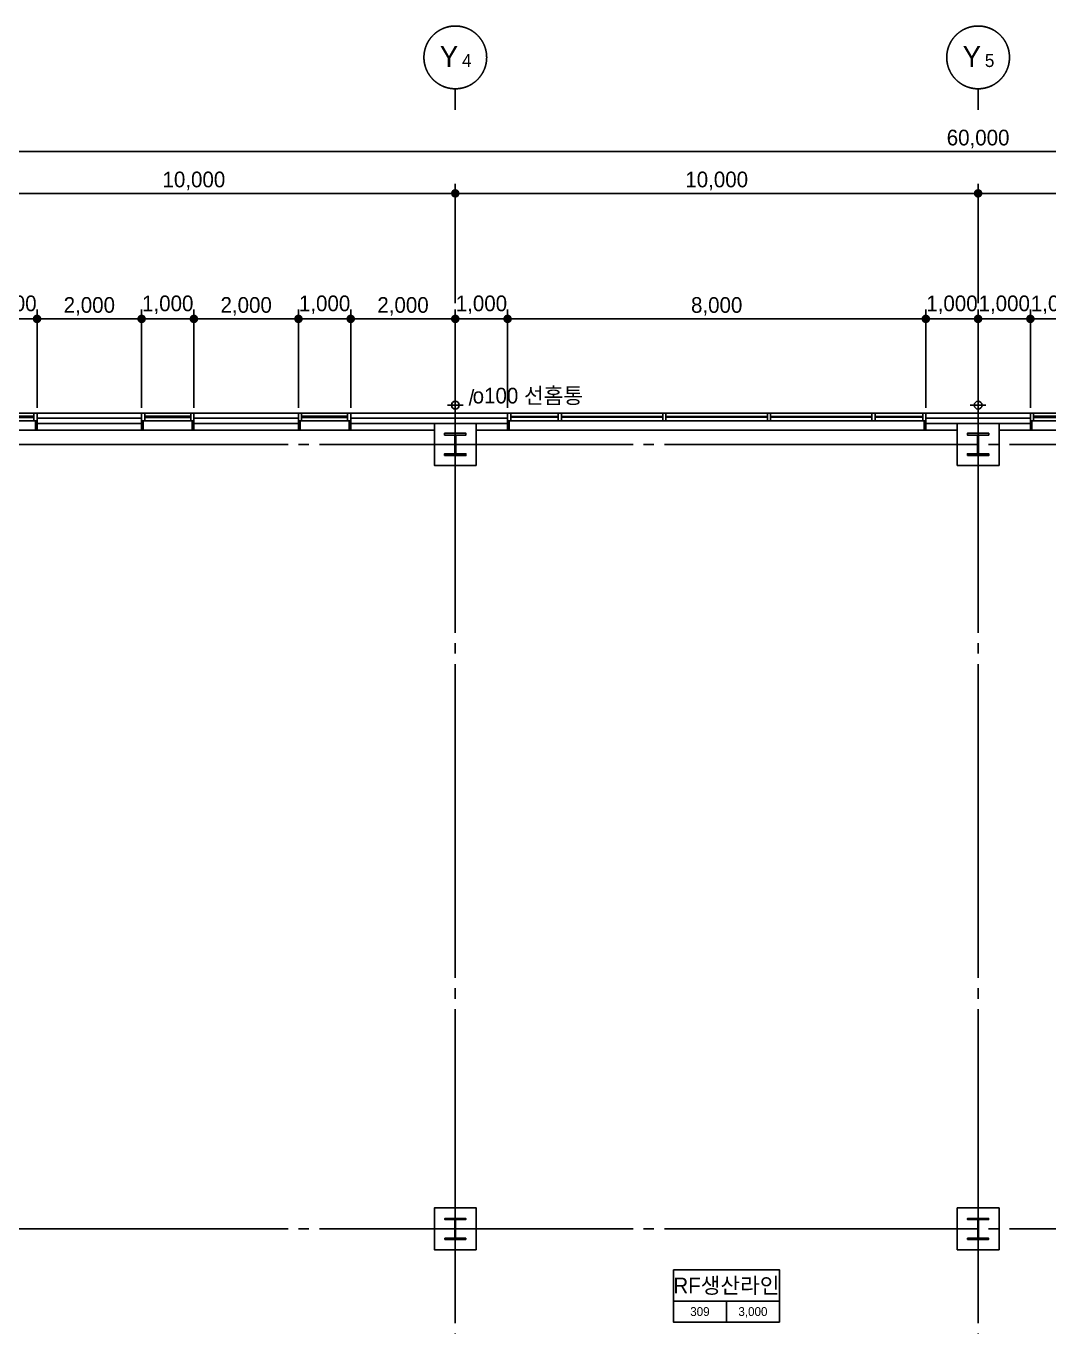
# Model space of a CAD drawing. Extents: x 14159573 to 14237735, y -1804798 to -1750552.
# Drawn here: x 14179362 to 14198929, y -1778424 to -1753549 of the extents above; entities that cross this region are included whole.
import ezdxf
from ezdxf.enums import TextEntityAlignment as Align

# ---------------------------------------------------------------- set-up
doc = ezdxf.new("R2010")
doc.units = 0
doc.header["$LTSCALE"] = 100
doc.header["$MEASUREMENT"] = 0
doc.header["$PDSIZE"] = -10
doc.linetypes.add('CEN', pattern=[66, 60, -2, 2, -2])
doc.layers.get('0').update_dxf_attribs({"linetype": 'CONTINUOUS'})
doc.layers.get('Defpoints').update_dxf_attribs({"linetype": 'CONTINUOUS'})
for name, color, linetype in [('0-내벽고정식', 7, 'CONTINUOUS'), ('AXIS', 7, 'CEN'), ('CEN', 1, 'CEN'), ('COL', 2, 'CONTINUOUS'), ('col2', 3, 'CONTINUOUS'), ('DIM', 7, 'CONTINUOUS'), ('TEXT1', 7, 'CONTINUOUS'), ('WALL-UNKNOWN', 3, 'CONTINUOUS'), ('WID', 4, 'CONTINUOUS'), ('WINE', 8, 'CONTINUOUS'), ('우수드레인', 8, 'CONTINUOUS')]:
    doc.layers.add(name, color=color, linetype=linetype)
doc.styles.add('HY울를도M', font='HYWULM.TTF')
doc.styles.add('굴림', font='H2HDRM.TTF')
doc.styles.add('돋음', font='Dotum.ttf', dxfattribs={"height": 3})
doc.dimstyles.new('DIM100', dxfattribs={"dimtxt": 300, "dimasz": 120, "dimexe": 1, "dimexo": 100, "dimgap": 60, "dimtad": 1, "dimdec": 4, "dimzin": 0, "dimdsep": 46, "dimlunit": 6, "dimtxsty": '굴림', "dimblk": 'DOTT', "dimcen": 0.09, "dimadec": 0, "dimazin": 0, "dimtfac": 1, "dimtdec": 4, "dimtofl": 0, "dimtmove": 2, "dimatfit": 2, "dimldrblk": 'DOTT', "dimfxl": 1, "dimtolj": 1, "dimtzin": 0, "dimarcsym": 0})
doc.dimstyles.new('DIM50', dxfattribs={"dimscale": 50, "dimtxt": 3, "dimasz": 1.2, "dimexe": 1, "dimexo": 1, "dimgap": 0.6, "dimtad": 1, "dimdec": 4, "dimzin": 0, "dimdsep": 46, "dimlunit": 6, "dimtxsty": '굴림', "dimblk": 'DOTT', "dimcen": 0.09, "dimadec": 0, "dimazin": 0, "dimtfac": 1, "dimtdec": 4, "dimtofl": 0, "dimtmove": 2, "dimatfit": 2, "dimldrblk": 'DOTT', "dimfxl": 1, "dimtolj": 1, "dimtzin": 0, "dimarcsym": 0})

# ---------------------------------------------------------------- blocks, each defined once
blk = doc.blocks.new('DOTT')
for p, q in [((-1.5, 0), (1.5, 0)), ((0, 1.5), (0, -1.5))]:
    blk.add_line(p, q)
at = {"color": 6, "const_width": 0.68}
blk.add_lwpolyline([(-0.34, 0, 1), (0.34, 0, 1)], format="xyb", close=True, dxfattribs=at)
blk = doc.blocks.new('*D22')
at = {"layer": 'Defpoints', "color": 0, "lineweight": -3}
for p in [(14227573, -1755949), (14167573, -1759149), (14227573, -1759149)]:
    blk.add_point(p, dxfattribs=at)
at = {"layer": 'DIM', "color": 7, "lineweight": -2}
for p, q in [((14167573, -1758849), (14167573, -1755849)), ((14227573, -1758849), (14227573, -1755849)), ((14167693, -1755949), (14227453, -1755949))]:
    blk.add_line(p, q, dxfattribs=at)
at = {"layer": 'DIM', "color": 7, "lineweight": -2, "xscale": 120, "yscale": 120, "zscale": 120, "rotation": 180}
blk.add_blockref('DOTT', (14167573, -1755949), dxfattribs=at)
at = {"layer": 'DIM', "color": 7, "lineweight": -2, "xscale": 120, "yscale": 120, "zscale": 120}
blk.add_blockref('DOTT', (14227573, -1755949), dxfattribs=at)
at = {"layer": 'DIM', "color": 3, "insert": (14197573, -1755710), "char_height": 300, "attachment_point": 5, "style": '굴림'}
blk.add_mtext('\\A1;60,000', dxfattribs=at)
blk = doc.blocks.new('*D24')
at = {"layer": 'Defpoints', "color": 0, "lineweight": -3}
for p in [(14187573, -1756749), (14177573, -1759149), (14187573, -1759149)]:
    blk.add_point(p, dxfattribs=at)
at = {"layer": 'DIM', "color": 7, "lineweight": -2}
for p, q in [((14177573, -1758849), (14177573, -1756649)), ((14187573, -1758849), (14187573, -1756649)), ((14177693, -1756749), (14187453, -1756749))]:
    blk.add_line(p, q, dxfattribs=at)
at = {"layer": 'DIM', "color": 7, "lineweight": -2, "xscale": 120, "yscale": 120, "zscale": 120, "rotation": 180}
blk.add_blockref('DOTT', (14177573, -1756749), dxfattribs=at)
at = {"layer": 'DIM', "color": 7, "lineweight": -2, "xscale": 120, "yscale": 120, "zscale": 120}
blk.add_blockref('DOTT', (14187573, -1756749), dxfattribs=at)
at = {"layer": 'DIM', "color": 3, "insert": (14182573, -1756511), "char_height": 300, "attachment_point": 5, "style": '굴림'}
blk.add_mtext('\\A1;10,000', dxfattribs=at)
blk = doc.blocks.new('*D25')
at = {"layer": 'Defpoints', "color": 0, "lineweight": -3}
for p in [(14197573, -1756749), (14187573, -1759149), (14197573, -1759149)]:
    blk.add_point(p, dxfattribs=at)
at = {"layer": 'DIM', "color": 7, "lineweight": -2}
for p, q in [((14187573, -1758849), (14187573, -1756649)), ((14197573, -1758849), (14197573, -1756649)), ((14187693, -1756749), (14197453, -1756749))]:
    blk.add_line(p, q, dxfattribs=at)
at = {"layer": 'DIM', "color": 7, "lineweight": -2, "xscale": 120, "yscale": 120, "zscale": 120, "rotation": 180}
blk.add_blockref('DOTT', (14187573, -1756749), dxfattribs=at)
at = {"layer": 'DIM', "color": 7, "lineweight": -2, "xscale": 120, "yscale": 120, "zscale": 120}
blk.add_blockref('DOTT', (14197573, -1756749), dxfattribs=at)
at = {"layer": 'DIM', "color": 3, "insert": (14192573, -1756511), "char_height": 300, "attachment_point": 5, "style": '굴림'}
blk.add_mtext('\\A1;10,000', dxfattribs=at)
blk = doc.blocks.new('*D26')
at = {"layer": 'Defpoints', "color": 0, "lineweight": -3}
for p in [(14207573, -1756749), (14197573, -1759149), (14207573, -1759149)]:
    blk.add_point(p, dxfattribs=at)
at = {"layer": 'DIM', "color": 7, "lineweight": -2}
for p, q in [((14197573, -1758849), (14197573, -1756649)), ((14207573, -1758849), (14207573, -1756649)), ((14197693, -1756749), (14207453, -1756749))]:
    blk.add_line(p, q, dxfattribs=at)
at = {"layer": 'DIM', "color": 7, "lineweight": -2, "xscale": 120, "yscale": 120, "zscale": 120, "rotation": 180}
blk.add_blockref('DOTT', (14197573, -1756749), dxfattribs=at)
at = {"layer": 'DIM', "color": 7, "lineweight": -2, "xscale": 120, "yscale": 120, "zscale": 120}
blk.add_blockref('DOTT', (14207573, -1756749), dxfattribs=at)
at = {"layer": 'DIM', "color": 3, "insert": (14202573, -1756511), "char_height": 300, "attachment_point": 5, "style": '굴림'}
blk.add_mtext('\\A1;10,000', dxfattribs=at)
blk = doc.blocks.new('BOMBOM_S')
at = {"color": 7}
blk.add_line((0, 0.4), (0, 0), dxfattribs=at)
blk.add_lwpolyline([(-0.6, 1, 1), (0.6, 1, 1), (-0.6, 1, 1)], format="xyb", dxfattribs=at)
at = {"color": 1, "style": '돋음'}
for tag, p, height in [('X', (-0.295, 0.816), 0.4), ('N', (0.129, 0.816), 0.25)]:
    blk.add_attdef(tag, p, '', height=height, dxfattribs=at)
blk = doc.blocks.new('*D60')
at = {"layer": 'Defpoints', "color": 0, "lineweight": -3, "ltscale": 3}
for p in [(14198573, -1759149), (14197573, -1760949), (14198573, -1760949)]:
    blk.add_point(p, dxfattribs=at)
at = {"layer": 'DIM', "color": 7, "lineweight": -2, "ltscale": 3}
for p, q in [((14197573, -1760849), (14197573, -1759148)), ((14197693, -1759149), (14198453, -1759149)), ((14198573, -1760849), (14198573, -1759148))]:
    blk.add_line(p, q, dxfattribs=at)
at = {"layer": 'DIM', "color": 7, "lineweight": -2, "ltscale": 3, "xscale": 120, "yscale": 120, "zscale": 120, "rotation": 180}
blk.add_blockref('DOTT', (14197573, -1759149), dxfattribs=at)
at = {"layer": 'DIM', "color": 7, "lineweight": -2, "ltscale": 3, "xscale": 120, "yscale": 120, "zscale": 120}
blk.add_blockref('DOTT', (14198573, -1759149), dxfattribs=at)
at = {"layer": 'DIM', "color": 3, "ltscale": 3, "insert": (14198073, -1758880), "char_height": 300, "attachment_point": 5, "style": '굴림'}
blk.add_mtext('\\A1;1,000', dxfattribs=at)
blk = doc.blocks.new('TT1')
at = {"layer": 'TEXT1'}
for p, q in [((-1013, -600), (1013, -600)), ((0, -600), (0, -1000))]:
    blk.add_line(p, q, dxfattribs=at)
blk.add_lwpolyline([(-1013, 0), (1013, 0), (1013, -1000), (-1013, -1000)], close=True, dxfattribs=at)
blk = doc.blocks.new('aw-8000-325')
at = {"layer": 'WID'}
for points in [[(0, 0), (60, 0), (60, -150), (0, -150)], [(970, 0), (1030, 0), (1030, -150), (970, -150)], [(2970, 0), (3030, 0), (3030, -150), (2970, -150)], [(4970, 0), (5030, 0), (5030, -150), (4970, -150)], [(6970, 0), (7030, 0), (7030, -150), (6970, -150)], [(7940, 0), (8000, 0), (8000, -150), (7940, -150)], [(0, -325), (30, -325), (30, -150), (0, -150)], [(970, -69), (970, -81), (60, -81), (60, -69)], [(2970, -69), (2970, -81), (1030, -81), (1030, -69)], [(4970, -69), (4970, -81), (3030, -81), (3030, -69)], [(6970, -69), (6970, -81), (5030, -81), (5030, -69)], [(7030, -69), (7030, -81), (7940, -81), (7940, -69)], [(7970, -325), (8000, -325), (8000, -150), (7970, -150)]]:
    blk.add_lwpolyline(points, close=True, dxfattribs=at)
at = {"layer": 'WINE'}
for p, q in [((0, 0), (8000, 0)), ((0, -150), (8000, -150)), ((0, -325), (8000, -325))]:
    blk.add_line(p, q, dxfattribs=at)
blk = doc.blocks.new('*D155')
at = {"layer": 'Defpoints', "color": 0, "lineweight": -3, "ltscale": 3}
for p in [(14196573, -1759149), (14188573, -1760949), (14196573, -1760949)]:
    blk.add_point(p, dxfattribs=at)
at = {"layer": 'DIM', "color": 7, "lineweight": -2, "ltscale": 3}
for p, q in [((14188573, -1760849), (14188573, -1759148)), ((14188693, -1759149), (14196453, -1759149)), ((14196573, -1760849), (14196573, -1759148))]:
    blk.add_line(p, q, dxfattribs=at)
at = {"layer": 'DIM', "color": 7, "lineweight": -2, "ltscale": 3, "xscale": 120, "yscale": 120, "zscale": 120, "rotation": 180}
blk.add_blockref('DOTT', (14188573, -1759149), dxfattribs=at)
at = {"layer": 'DIM', "color": 7, "lineweight": -2, "ltscale": 3, "xscale": 120, "yscale": 120, "zscale": 120}
blk.add_blockref('DOTT', (14196573, -1759149), dxfattribs=at)
at = {"layer": 'DIM', "color": 3, "ltscale": 3, "insert": (14192573, -1758911), "char_height": 300, "attachment_point": 5, "style": '굴림'}
blk.add_mtext('\\A1;8,000', dxfattribs=at)
blk = doc.blocks.new('*D156')
at = {"layer": 'Defpoints', "color": 0, "lineweight": -3, "ltscale": 3}
for p in [(14188573, -1759149), (14187573, -1760949), (14188573, -1760949)]:
    blk.add_point(p, dxfattribs=at)
at = {"layer": 'DIM', "color": 7, "lineweight": -2, "ltscale": 3}
for p, q in [((14187573, -1760849), (14187573, -1759148)), ((14187693, -1759149), (14188453, -1759149)), ((14188573, -1760849), (14188573, -1759148))]:
    blk.add_line(p, q, dxfattribs=at)
at = {"layer": 'DIM', "color": 7, "lineweight": -2, "ltscale": 3, "xscale": 120, "yscale": 120, "zscale": 120, "rotation": 180}
blk.add_blockref('DOTT', (14187573, -1759149), dxfattribs=at)
at = {"layer": 'DIM', "color": 7, "lineweight": -2, "ltscale": 3, "xscale": 120, "yscale": 120, "zscale": 120}
blk.add_blockref('DOTT', (14188573, -1759149), dxfattribs=at)
at = {"layer": 'DIM', "color": 3, "ltscale": 3, "insert": (14188073, -1758880), "char_height": 300, "attachment_point": 5, "style": '굴림'}
blk.add_mtext('\\A1;1,000', dxfattribs=at)
blk = doc.blocks.new('*D157')
at = {"layer": 'Defpoints', "color": 0, "lineweight": -3, "ltscale": 3}
for p in [(14196573, -1759149), (14196573, -1760949), (14197573, -1760949)]:
    blk.add_point(p, dxfattribs=at)
at = {"layer": 'DIM', "color": 7, "lineweight": -2, "ltscale": 3}
for p, q in [((14196573, -1760849), (14196573, -1759148)), ((14197453, -1759149), (14196693, -1759149)), ((14197573, -1760849), (14197573, -1759148))]:
    blk.add_line(p, q, dxfattribs=at)
at = {"layer": 'DIM', "color": 7, "lineweight": -2, "ltscale": 3, "xscale": 120, "yscale": 120, "zscale": 120, "rotation": 180}
blk.add_blockref('DOTT', (14196573, -1759149), dxfattribs=at)
at = {"layer": 'DIM', "color": 7, "lineweight": -2, "ltscale": 3, "xscale": 120, "yscale": 120, "zscale": 120}
blk.add_blockref('DOTT', (14197573, -1759149), dxfattribs=at)
at = {"layer": 'DIM', "color": 3, "ltscale": 3, "insert": (14197073, -1758880), "char_height": 300, "attachment_point": 5, "style": '굴림'}
blk.add_mtext('\\A1;1,000', dxfattribs=at)
blk = doc.blocks.new('aw-1000-325')
at = {"layer": 'WID', "color": 8}
for p, q in [((970, 325), (0, 325)), ((0, 150), (1000, 150)), ((0, 0), (1000, 0))]:
    blk.add_line(p, q, dxfattribs=at)
at = {"layer": 'WID'}
for points in [[(0, 325), (30, 325), (30, 150), (0, 150)], [(970, 325), (1000, 325), (1000, 150), (970, 150)], [(60, 150), (0, 150), (0, 0), (60, 0)], [(60, 63), (940, 63), (940, 87), (60, 87)], [(940, 150), (1000, 150), (1000, 0), (940, 0)]]:
    blk.add_lwpolyline(points, close=True, dxfattribs=at)
blk = doc.blocks.new('*D158')
at = {"layer": 'Defpoints', "color": 0, "lineweight": -3, "ltscale": 3}
for p in [(14199573, -1759149), (14198573, -1760949), (14199573, -1760949)]:
    blk.add_point(p, dxfattribs=at)
at = {"layer": 'DIM', "color": 7, "lineweight": -2, "ltscale": 3}
for p, q in [((14198573, -1760849), (14198573, -1759148)), ((14198693, -1759149), (14199453, -1759149)), ((14199573, -1760849), (14199573, -1759148))]:
    blk.add_line(p, q, dxfattribs=at)
at = {"layer": 'DIM', "color": 7, "lineweight": -2, "ltscale": 3, "xscale": 120, "yscale": 120, "zscale": 120, "rotation": 180}
blk.add_blockref('DOTT', (14198573, -1759149), dxfattribs=at)
at = {"layer": 'DIM', "color": 7, "lineweight": -2, "ltscale": 3, "xscale": 120, "yscale": 120, "zscale": 120}
blk.add_blockref('DOTT', (14199573, -1759149), dxfattribs=at)
at = {"layer": 'DIM', "color": 3, "ltscale": 3, "insert": (14199073, -1758880), "char_height": 300, "attachment_point": 5, "style": '굴림'}
blk.add_mtext('\\A1;1,000', dxfattribs=at)
blk = doc.blocks.new('*D178')
at = {"layer": 'Defpoints', "color": 0, "lineweight": -3, "ltscale": 3}
for p in [(14179573, -1759149), (14178573, -1760949), (14179573, -1760949)]:
    blk.add_point(p, dxfattribs=at)
at = {"layer": 'DIM', "color": 7, "lineweight": -2, "ltscale": 3}
for p, q in [((14178573, -1760849), (14178573, -1759148)), ((14178693, -1759149), (14179453, -1759149)), ((14179573, -1760849), (14179573, -1759148))]:
    blk.add_line(p, q, dxfattribs=at)
at = {"layer": 'DIM', "color": 7, "lineweight": -2, "ltscale": 3, "xscale": 120, "yscale": 120, "zscale": 120, "rotation": 180}
blk.add_blockref('DOTT', (14178573, -1759149), dxfattribs=at)
at = {"layer": 'DIM', "color": 7, "lineweight": -2, "ltscale": 3, "xscale": 120, "yscale": 120, "zscale": 120}
blk.add_blockref('DOTT', (14179573, -1759149), dxfattribs=at)
at = {"layer": 'DIM', "color": 3, "ltscale": 3, "insert": (14179073, -1758880), "char_height": 300, "attachment_point": 5, "style": '굴림'}
blk.add_mtext('\\A1;1,000', dxfattribs=at)
blk = doc.blocks.new('*D179')
at = {"layer": 'Defpoints', "color": 0, "lineweight": -3, "ltscale": 3}
for p in [(14182573, -1759149), (14181573, -1760949), (14182573, -1760949)]:
    blk.add_point(p, dxfattribs=at)
at = {"layer": 'DIM', "color": 7, "lineweight": -2, "ltscale": 3}
for p, q in [((14181573, -1760849), (14181573, -1759148)), ((14181693, -1759149), (14182453, -1759149)), ((14182573, -1760849), (14182573, -1759148))]:
    blk.add_line(p, q, dxfattribs=at)
at = {"layer": 'DIM', "color": 7, "lineweight": -2, "ltscale": 3, "xscale": 120, "yscale": 120, "zscale": 120, "rotation": 180}
blk.add_blockref('DOTT', (14181573, -1759149), dxfattribs=at)
at = {"layer": 'DIM', "color": 7, "lineweight": -2, "ltscale": 3, "xscale": 120, "yscale": 120, "zscale": 120}
blk.add_blockref('DOTT', (14182573, -1759149), dxfattribs=at)
at = {"layer": 'DIM', "color": 3, "ltscale": 3, "insert": (14182073, -1758880), "char_height": 300, "attachment_point": 5, "style": '굴림'}
blk.add_mtext('\\A1;1,000', dxfattribs=at)
blk = doc.blocks.new('*D180')
at = {"layer": 'Defpoints', "color": 0, "lineweight": -3, "ltscale": 3}
for p in [(14187573, -1759149), (14185573, -1760949), (14187573, -1760949)]:
    blk.add_point(p, dxfattribs=at)
at = {"layer": 'DIM', "color": 7, "lineweight": -2, "ltscale": 3}
for p, q in [((14185573, -1760849), (14185573, -1759148)), ((14185693, -1759149), (14187453, -1759149)), ((14187573, -1760849), (14187573, -1759148))]:
    blk.add_line(p, q, dxfattribs=at)
at = {"layer": 'DIM', "color": 7, "lineweight": -2, "ltscale": 3, "xscale": 120, "yscale": 120, "zscale": 120, "rotation": 180}
blk.add_blockref('DOTT', (14185573, -1759149), dxfattribs=at)
at = {"layer": 'DIM', "color": 7, "lineweight": -2, "ltscale": 3, "xscale": 120, "yscale": 120, "zscale": 120}
blk.add_blockref('DOTT', (14187573, -1759149), dxfattribs=at)
at = {"layer": 'DIM', "color": 3, "ltscale": 3, "insert": (14186573, -1758910), "char_height": 300, "attachment_point": 5, "style": '굴림'}
blk.add_mtext('\\A1;2,000', dxfattribs=at)
blk = doc.blocks.new('*D181')
at = {"layer": 'Defpoints', "color": 0, "lineweight": -3, "ltscale": 3}
for p in [(14181573, -1759149), (14179573, -1760949), (14181573, -1760949)]:
    blk.add_point(p, dxfattribs=at)
at = {"layer": 'DIM', "color": 7, "lineweight": -2, "ltscale": 3}
for p, q in [((14179573, -1760849), (14179573, -1759148)), ((14179693, -1759149), (14181453, -1759149)), ((14181573, -1760849), (14181573, -1759148))]:
    blk.add_line(p, q, dxfattribs=at)
at = {"layer": 'DIM', "color": 7, "lineweight": -2, "ltscale": 3, "xscale": 120, "yscale": 120, "zscale": 120, "rotation": 180}
blk.add_blockref('DOTT', (14179573, -1759149), dxfattribs=at)
at = {"layer": 'DIM', "color": 7, "lineweight": -2, "ltscale": 3, "xscale": 120, "yscale": 120, "zscale": 120}
blk.add_blockref('DOTT', (14181573, -1759149), dxfattribs=at)
at = {"layer": 'DIM', "color": 3, "ltscale": 3, "insert": (14180573, -1758910), "char_height": 300, "attachment_point": 5, "style": '굴림'}
blk.add_mtext('\\A1;2,000', dxfattribs=at)
blk = doc.blocks.new('*D183')
at = {"layer": 'Defpoints', "color": 0, "lineweight": -3, "ltscale": 3}
for p in [(14185573, -1759149), (14184573, -1760949), (14185573, -1760949)]:
    blk.add_point(p, dxfattribs=at)
at = {"layer": 'DIM', "color": 7, "lineweight": -2, "ltscale": 3}
for p, q in [((14184573, -1760849), (14184573, -1759148)), ((14184693, -1759149), (14185453, -1759149)), ((14185573, -1760849), (14185573, -1759148))]:
    blk.add_line(p, q, dxfattribs=at)
at = {"layer": 'DIM', "color": 7, "lineweight": -2, "ltscale": 3, "xscale": 120, "yscale": 120, "zscale": 120, "rotation": 180}
blk.add_blockref('DOTT', (14184573, -1759149), dxfattribs=at)
at = {"layer": 'DIM', "color": 7, "lineweight": -2, "ltscale": 3, "xscale": 120, "yscale": 120, "zscale": 120}
blk.add_blockref('DOTT', (14185573, -1759149), dxfattribs=at)
at = {"layer": 'DIM', "color": 3, "ltscale": 3, "insert": (14185073, -1758880), "char_height": 300, "attachment_point": 5, "style": '굴림'}
blk.add_mtext('\\A1;1,000', dxfattribs=at)
blk = doc.blocks.new('*D184')
at = {"layer": 'Defpoints', "color": 0, "lineweight": -3, "ltscale": 3}
for p in [(14184573, -1759149), (14182573, -1760949), (14184573, -1760949)]:
    blk.add_point(p, dxfattribs=at)
at = {"layer": 'DIM', "color": 7, "lineweight": -2, "ltscale": 3}
for p, q in [((14182573, -1760849), (14182573, -1759148)), ((14182693, -1759149), (14184453, -1759149)), ((14184573, -1760849), (14184573, -1759148))]:
    blk.add_line(p, q, dxfattribs=at)
at = {"layer": 'DIM', "color": 7, "lineweight": -2, "ltscale": 3, "xscale": 120, "yscale": 120, "zscale": 120, "rotation": 180}
blk.add_blockref('DOTT', (14182573, -1759149), dxfattribs=at)
at = {"layer": 'DIM', "color": 7, "lineweight": -2, "ltscale": 3, "xscale": 120, "yscale": 120, "zscale": 120}
blk.add_blockref('DOTT', (14184573, -1759149), dxfattribs=at)
at = {"layer": 'DIM', "color": 3, "ltscale": 3, "insert": (14183573, -1758910), "char_height": 300, "attachment_point": 5, "style": '굴림'}
blk.add_mtext('\\A1;2,000', dxfattribs=at)

msp = doc.modelspace()

# ---------------------------------------------------------------- linework, layer by layer
at = {"layer": '0-내벽고정식'}
for p, q in [((14179573.21251, -1761274.19177), (14181573.21251, -1761274.19177)), ((14182573.21251, -1761274.19177), (14184573.21251, -1761274.19177)), ((14185573.21251, -1761274.19177), (14187173.21251, -1761274.19177)), ((14187973.21251, -1761274.19177), (14188573.21251, -1761274.19177)), ((14196573.21251, -1761274.19177), (14197173.21251, -1761274.19177)), ((14197973.21251, -1761274.19177), (14198573.21251, -1761274.19177))]:
    msp.add_line(p, q, dxfattribs=at)
at = {"layer": 'CEN', "linetype": 'CEN'}
for p, q in [((14187573.21251, -1759149.19177), (14187573.21251, -1799049.19177)), ((14197573.21251, -1759149.19177), (14197573.21251, -1799049.19177)), ((14165173.21251, -1761549.19177), (14229173.21251, -1761549.19177)), ((14165173.21251, -1776549.19177), (14229173.21251, -1776549.19177))]:
    msp.add_line(p, q, dxfattribs=at)
at = {"layer": 'COL'}
for points in [[(14187973.21251, -1761949.19177), (14187973.21251, -1761149.19177), (14187173.21251, -1761149.19177), (14187173.21251, -1761949.19177)], [(14197973.21251, -1761949.19177), (14197973.21251, -1761149.19177), (14197173.21251, -1761149.19177), (14197173.21251, -1761949.19177)], [(14187973.21251, -1776949.19177), (14187973.21251, -1776149.19177), (14187173.21251, -1776149.19177), (14187173.21251, -1776949.19177)], [(14197973.21251, -1776949.19177), (14197973.21251, -1776149.19177), (14197173.21251, -1776149.19177), (14197173.21251, -1776949.19177)]]:
    msp.add_lwpolyline(points, close=True, dxfattribs=at)
at = {"layer": 'col2'}
for points in [[(14187369.71251, -1761763.19177), (14187369.71251, -1761728.19177), (14187563.21251, -1761728.19177), (14187563.21251, -1761370.19177), (14187369.71251, -1761370.19177), (14187369.71251, -1761335.19177), (14187776.71251, -1761335.19177), (14187776.71251, -1761370.19177), (14187583.21251, -1761370.19177), (14187583.21251, -1761728.19177), (14187776.71251, -1761728.19177), (14187776.71251, -1761763.19177)], [(14197369.71251, -1761763.19177), (14197369.71251, -1761728.19177), (14197563.21251, -1761728.19177), (14197563.21251, -1761370.19177), (14197369.71251, -1761370.19177), (14197369.71251, -1761335.19177), (14197776.71251, -1761335.19177), (14197776.71251, -1761370.19177), (14197583.21251, -1761370.19177), (14197583.21251, -1761728.19177), (14197776.71251, -1761728.19177), (14197776.71251, -1761763.19177)], [(14187373.21251, -1776749.19177), (14187373.21251, -1776728.19177), (14187566.71251, -1776728.19177), (14187566.71251, -1776370.19177), (14187373.21251, -1776370.19177), (14187373.21251, -1776349.19177), (14187773.21251, -1776349.19177), (14187773.21251, -1776370.19177), (14187579.71251, -1776370.19177), (14187579.71251, -1776728.19177), (14187773.21251, -1776728.19177), (14187773.21251, -1776749.19177)], [(14197373.21251, -1776749.19177), (14197373.21251, -1776728.19177), (14197566.71251, -1776728.19177), (14197566.71251, -1776370.19177), (14197373.21251, -1776370.19177), (14197373.21251, -1776349.19177), (14197773.21251, -1776349.19177), (14197773.21251, -1776370.19177), (14197579.71251, -1776370.19177), (14197579.71251, -1776728.19177), (14197773.21251, -1776728.19177), (14197773.21251, -1776749.19177)]]:
    msp.add_lwpolyline(points, close=True, dxfattribs=at)
at = {"layer": 'Defpoints', "color": 76}
msp.add_lwpolyline([(14165173.21251, -1799049.19177), (14229173.21251, -1799049.19177), (14229173.21251, -1759149.19177), (14165173.21251, -1759149.19177)], close=True, dxfattribs=at)
at = {"layer": 'WALL-UNKNOWN', "color": 4}
for p, q in [((14179573.21251, -1760949.19177), (14181573.21251, -1760949.19177)), ((14179573.21251, -1761049.19177), (14181573.21251, -1761049.19177)), ((14179573.21251, -1761149.19177), (14181573.21251, -1761149.19177)), ((14182573.21251, -1760949.19177), (14184573.21251, -1760949.19177)), ((14182573.21251, -1761049.19177), (14184573.21251, -1761049.19177)), ((14182573.21251, -1761149.19177), (14184573.21251, -1761149.19177)), ((14185573.21251, -1760949.19177), (14188573.21251, -1760949.19177)), ((14185573.21251, -1761049.19177), (14188573.21251, -1761049.19177)), ((14185573.21251, -1761149.19177), (14188573.21251, -1761149.19177)), ((14196573.21251, -1760949.19177), (14198573.21251, -1760949.19177)), ((14196573.21251, -1761049.19177), (14198573.21251, -1761049.19177)), ((14196573.21251, -1761149.19177), (14198573.21251, -1761149.19177))]:
    msp.add_line(p, q, dxfattribs=at)
at = {"layer": '우수드레인', "color": 1, "ltscale": 2}
for p, q in [((14187573.21251, -1760649.19177), (14187573.21251, -1760949.19177)), ((14197573.21251, -1760649.03001), (14197573.21251, -1760949.03001)), ((14187723.21251, -1760799.19177), (14187423.21251, -1760799.19177)), ((14187673.21251, -1760799.19177), (14187473.21251, -1760799.19177)), ((14187573.21251, -1760699.19177), (14187573.21251, -1760899.19177)), ((14197723.21251, -1760799.03001), (14197423.21251, -1760799.03001)), ((14197673.21251, -1760799.03001), (14197473.21251, -1760799.03001)), ((14197573.21251, -1760699.03001), (14197573.21251, -1760899.03001))]:
    msp.add_line(p, q, dxfattribs=at)
at = {"layer": '우수드레인', "color": 7, "ltscale": 2}
for centre in [(14187573.21251, -1760799.19177), (14197573.21251, -1760799.03001)]:
    msp.add_circle(centre, 75, dxfattribs=at)

# ---------------------------------------------------------------- block references
at = {"layer": 'AXIS', "xscale": 1000, "yscale": 1000, "zscale": 1000}
for p, values in [((14187573.21251, -1755149.19177), {'X': 'Y', 'N': '4'}), ((14197573.21251, -1755149.19177), {'X': 'Y', 'N': '5'})]:
    msp.add_blockref('BOMBOM_S', p, dxfattribs=at).add_auto_attribs(values)
at = {"layer": 'TEXT1'}
msp.add_blockref('TT1', (14192758.99224, -1777329.66795), dxfattribs=at)
at = {"layer": 'WID', "rotation": 180}
for p in [(14179573.21251, -1760949.19177), (14182573.21251, -1760949.19177), (14185573.21251, -1760949.19177), (14199573.21251, -1760949.19177)]:
    msp.add_blockref('aw-1000-325', p, dxfattribs=at)
at = {"layer": 'WID'}
msp.add_blockref('aw-8000-325', (14188573.21251, -1760949.19177), dxfattribs=at)

# ---------------------------------------------------------------- texts
at = {"layer": 'TEXT1', "style": 'HY울를도M'}
for s, p in [('/', (14187882.80955, -1760646.75628)), ('o100 선홈통', (14188960.80955, -1760609.75628))]:
    msp.add_text(s, height=300, dxfattribs=at).set_placement(p, align=Align.MIDDLE)
msp.add_text('RF생산라인', height=300, dxfattribs=at).set_placement((14192758.99224, -1777780.45802), align=Align.CENTER)
at = {"layer": 'TEXT1', "color": 2, "style": 'HY울를도M'}
msp.add_text('309', height=170, dxfattribs=at).set_placement((14192252.24428, -1778129.58795), align=Align.MIDDLE_CENTER)
at = {"layer": 'TEXT1', "style": 'HY울를도M'}
msp.add_text('3,000', height=170, dxfattribs=at).set_placement((14193265.74019, -1778129.58795), align=Align.MIDDLE_CENTER)

# ---------------------------------------------------------------- dimensions: what is measured, and where the dimension line sits
at = {"layer": 'DIM'}
for base, p1, p2, picture, middle in [((14227573.2125071008, -1755949.19177466), (14167573.2125071008, -1759149.19177466), (14227573.2125071008, -1759149.19177466), '*D22', (14197573.2125071008, -1755710.153550246)), ((14187573.21251, -1756749.19177), (14177573.21251, -1759149.19177), (14187573.21251, -1759149.19177), '*D24', (14182573.21251, -1756510.52346)), ((14197573.21251, -1756749.19177), (14187573.21251, -1759149.19177), (14197573.21251, -1759149.19177), '*D25', (14192573.21251, -1756510.52346)), ((14207573.21251, -1756749.19177), (14197573.21251, -1759149.19177), (14207573.21251, -1759149.19177), '*D26', (14202573.21251, -1756510.52346))]:
    dim = msp.add_linear_dim(base=base, p1=p1, p2=p2, dimstyle='DIM50', override={"dimscale": 100, "dimexo": 3}, dxfattribs=at)
    dim.commit()
    dim.dimension.update_dxf_attribs({"geometry": picture, "text_midpoint": middle})
at = {"layer": 'DIM', "ltscale": 3}
for base, p1, p2, picture, middle in [((14179573.21251, -1759149.19177), (14178573.21251, -1760949.19177), (14179573.21251, -1760949.19177), '*D178', (14179073.21251, -1758879.52346)), ((14181573.21251, -1759149.19177), (14179573.21251, -1760949.19177), (14181573.21251, -1760949.19177), '*D181', (14180573.21251, -1758910.15355)), ((14182573.21251, -1759149.19177), (14181573.21251, -1760949.19177), (14182573.21251, -1760949.19177), '*D179', (14182073.21251, -1758879.52346)), ((14184573.21251, -1759149.19177), (14182573.21251, -1760949.19177), (14184573.21251, -1760949.19177), '*D184', (14183573.21251, -1758910.15355)), ((14185573.21251, -1759149.19177), (14184573.21251, -1760949.19177), (14185573.21251, -1760949.19177), '*D183', (14185073.21251, -1758879.52346)), ((14187573.21251, -1759149.19177), (14185573.21251, -1760949.19177), (14187573.21251, -1760949.19177), '*D180', (14186573.21251, -1758910.15355)), ((14188573.21251, -1759149.19177), (14187573.21251, -1760949.19177), (14188573.21251, -1760949.19177), '*D156', (14188073.21251, -1758879.52346)), ((14196573.21251, -1759149.19177), (14188573.21251, -1760949.19177), (14196573.21251, -1760949.19177), '*D155', (14192573.21251, -1758910.52346)), ((14198573.21251, -1759149.19177), (14197573.21251, -1760949.19177), (14198573.21251, -1760949.19177), '*D60', (14198073.21251, -1758879.52346)), ((14199573.21251, -1759149.19177), (14198573.21251, -1760949.19177), (14199573.21251, -1760949.19177), '*D158', (14199073.21251, -1758879.52346))]:
    dim = msp.add_linear_dim(base=base, p1=p1, p2=p2, dimstyle='DIM100', dxfattribs=at)
    dim.commit()
    dim.dimension.update_dxf_attribs({"geometry": picture, "text_midpoint": middle})
dim = msp.add_linear_dim(base=(14196573.21251, -1759149.19177), p1=(14197573.21251, -1760949.19177), p2=(14196573.21251, -1760949.19177), angle=180, dimstyle='DIM100', dxfattribs=at)
dim.commit()
dim.dimension.update_dxf_attribs({"geometry": '*D157', "text_midpoint": (14197073.21251, -1758879.52346)})

doc.saveas('drawing.dxf')
